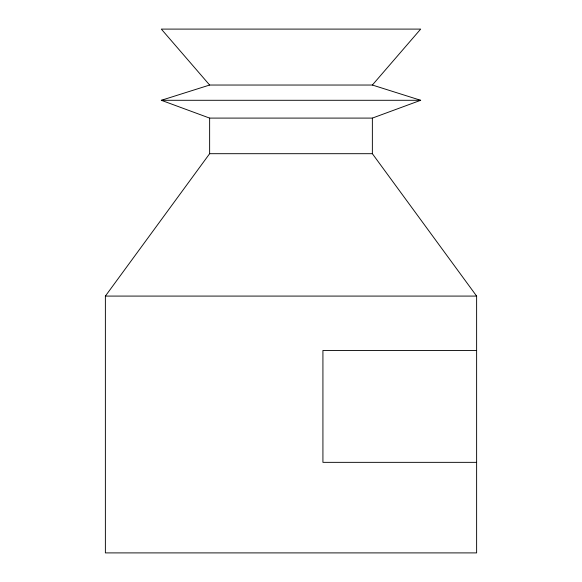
<?xml version="1.0" encoding="UTF-8"?>
<svg xmlns="http://www.w3.org/2000/svg" width="582" height="582" viewBox="0 0 582 582"><rect width="100%" height="100%" fill="white"/><g stroke="black" fill="none" stroke-linecap="round" stroke-linejoin="round"><path stroke-width="0.87" d="M372.364 118.095L372.364 153.692L476.622 296.085L476.622 552.9L105.378 552.9L105.378 296.085L209.636 153.692L209.636 118.095L161.323 100.293L209.636 85.037L372.364 85.037L420.677 100.293L372.364 118.095L209.636 118.095M372.364 85.037L420.677 29.1L161.323 29.1L209.636 85.037M161.323 100.293L420.677 100.293M209.636 153.692L372.364 153.692M105.378 296.085L476.622 296.085M476.622 350.466L322.923 350.466L322.923 462.348L476.622 462.348"/></g></svg>
